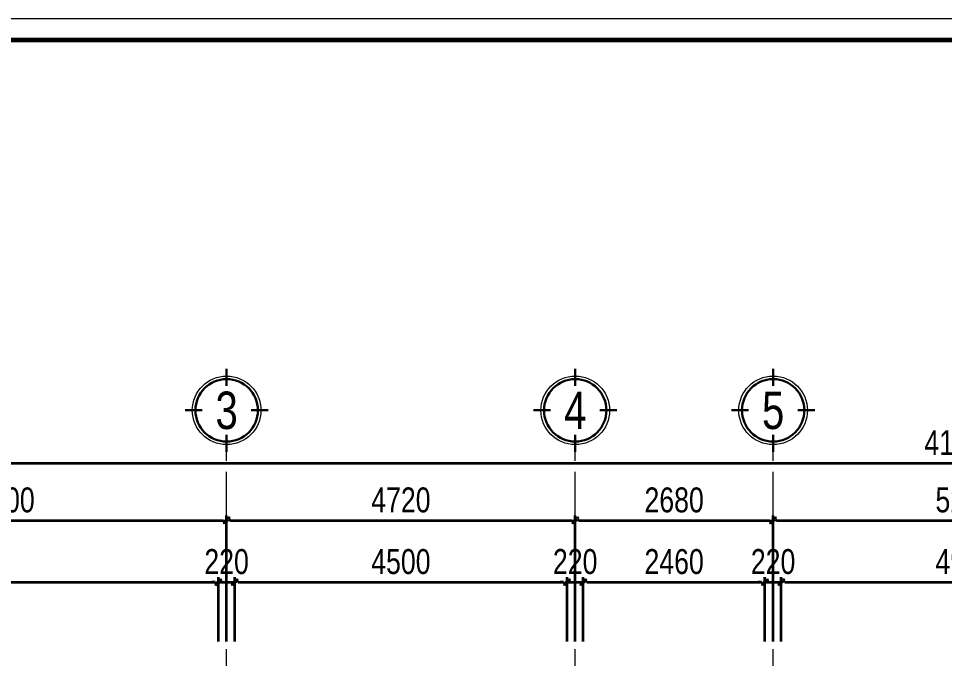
# Model space of a CAD drawing. Header units: millimetres. Extents: x 1109421 to 1726579, y -247837 to 144927.
# Drawn here: x 1470296 to 1482834, y -200430 to -191761 of the extents above; entities that cross this region are included whole.
import ezdxf
from ezdxf.enums import TextEntityAlignment as Align

# ---------------------------------------------------------------- set-up
doc = ezdxf.new("R2010")
doc.units = ezdxf.units.MM
doc.header["$LTSCALE"] = 600
doc.header["$MEASUREMENT"] = 0
doc.linetypes.add('CENTER', pattern=[2, 1.25, -0.25, 0.25, -0.25])
doc.linetypes.add('DASHED', pattern=[0.75, 0.5, -0.25])
doc.layers.get('0').update_dxf_attribs({"lineweight": 0})
doc.layers.get('Defpoints').update_dxf_attribs({"lineweight": 0})
for name, color, linetype, lineweight in [('dim', 144, 'Continuous', 13), ('Khungten_LCDI', 7, 'Continuous', 25), ('LC ISO', 153, 'Continuous', 13), ('LC Text1', 3, 'Continuous', 20), ('PCCC-BAO CHAY - DAY', 3, 'DASHED', 35), ('truc', 76, 'CENTER', 9)]:
    doc.layers.add(name, color=color, linetype=linetype, lineweight=lineweight)
doc.styles.add('EG 1', font='VHAVANB.TTF')
doc.styles.add('HOATBIF', font='hoatbif.shx', dxfattribs={"width": 0.8})
doc.styles.add('Khungten', font='VHAVAN.TTF', dxfattribs={"width": 0.9, "height": 5000})
doc.styles.add('Tahoma', font='tahoma.ttf')
doc.styles.add('Title', font='VHBLACK.TTF')
doc.dimstyles.new('1-135', dxfattribs={"dimscale": 135, "dimtxt": 2.5, "dimasz": 0.35, "dimexe": 0.5, "dimexo": 0, "dimgap": 0.8, "dimtad": 1, "dimdec": 0, "dimzin": 0, "dimdsep": 46, "dimtxsty": 'HOATBIF', "dimblk1": 'DOT', "dimblk2": 'DOT', "dimsah": 1, "dimcen": -1, "dimdle": 1, "dimclrd": 256, "dimclre": 256, "dimclrt": 4, "dimadec": 3, "dimazin": 2, "dimtfac": 0.333333, "dimtdec": 0, "dimtix": 1, "dimtmove": 2, "dimatfit": 3, "dimldrblk": 'DOT', "dimfxl": 1, "dimtvp": 0.833333, "dimtolj": 1, "dimtzin": 0, "dimarcsym": 0})

# ---------------------------------------------------------------- blocks, each defined once
blk = doc.blocks.new('DOT')
at = {"layer": 'dim'}
for p, q in [((-3, 0), (3, 0)), ((-1, -1), (1, 1))]:
    blk.add_line(p, q, dxfattribs=at)
blk.add_lwpolyline([(0.5, 1), (-1, -0.5), (-0.5, -1), (1, 0.5)], close=True, dxfattribs=at)
blk = doc.blocks.new('*D2345')
at = {"layer": 'Defpoints', "color": 0, "transparency": 16777216}
for p in [(15924, 22069), (6604, 21265), (15924, 21265)]:
    blk.add_point(p, dxfattribs=at)
at = {"layer": 'dim', "lineweight": -2, "transparency": 16777216}
for p, q in [((6604, 21265), (6604, 22137)), ((6652, 22069), (15877, 22069)), ((15924, 21265), (15924, 22137))]:
    blk.add_line(p, q, dxfattribs=at)
at = {"layer": 'dim', "lineweight": -2, "transparency": 16777216, "xscale": 47.25, "yscale": 47.25, "zscale": 47.25, "rotation": 180}
blk.add_blockref('DOT', (6604, 22069), dxfattribs=at)
at = {"layer": 'dim', "lineweight": -2, "transparency": 16777216, "xscale": 47.25, "yscale": 47.25, "zscale": 47.25}
blk.add_blockref('DOT', (15924, 22069), dxfattribs=at)
at = {"layer": 'dim', "color": 4, "transparency": 16777216, "insert": (11264, 22346), "char_height": 337.5, "attachment_point": 5, "style": 'HOATBIF'}
blk.add_mtext('\\A1;9320', dxfattribs=at)
blk = doc.blocks.new('_Dot')
at = {"color": 0, "linetype": 'ByBlock', "lineweight": -2}
blk.add_line((-0.5, 0), (-1, 0), dxfattribs=at)
at = {"color": 0, "linetype": 'ByBlock', "const_width": 0.5}
blk.add_lwpolyline([(-0.25, 0, 1), (0.25, 0, 1)], format="xyb", close=True, dxfattribs=at)
blk = doc.blocks.new('*D2346')
at = {"layer": 'Defpoints', "color": 0, "transparency": 16777216}
for p in [(16144, 22069), (15924, 21265), (16144, 21265)]:
    blk.add_point(p, dxfattribs=at)
at = {"layer": 'dim', "lineweight": -2, "transparency": 16777216}
for p, q in [((15877, 22069), (15830, 22069)), ((15924, 21265), (15924, 22137)), ((15924, 22069), (16144, 22069)), ((16144, 21265), (16144, 22137)), ((16192, 22069), (16239, 22069))]:
    blk.add_line(p, q, dxfattribs=at)
at = {"layer": 'dim', "lineweight": -2, "transparency": 16777216, "xscale": 47.25, "yscale": 47.25, "zscale": 47.25}
blk.add_blockref('DOT', (15924, 22069), dxfattribs=at)
at = {"layer": 'dim', "lineweight": -2, "transparency": 16777216, "xscale": 47.25, "yscale": 47.25, "zscale": 47.25, "rotation": 180}
blk.add_blockref('DOT', (16144, 22069), dxfattribs=at)
at = {"layer": 'dim', "color": 4, "transparency": 16777216, "insert": (16034, 22346), "char_height": 337.5, "attachment_point": 5, "style": 'HOATBIF'}
blk.add_mtext('\\A1;220', dxfattribs=at)
blk = doc.blocks.new('*D2347')
at = {"layer": 'Defpoints', "color": 0, "transparency": 16777216}
for p in [(20644, 22069), (16144, 21265), (20644, 21265)]:
    blk.add_point(p, dxfattribs=at)
at = {"layer": 'dim', "lineweight": -2, "transparency": 16777216}
for p, q in [((16144, 21265), (16144, 22137)), ((16192, 22069), (20597, 22069)), ((20644, 21265), (20644, 22137))]:
    blk.add_line(p, q, dxfattribs=at)
at = {"layer": 'dim', "lineweight": -2, "transparency": 16777216, "xscale": 47.25, "yscale": 47.25, "zscale": 47.25, "rotation": 180}
blk.add_blockref('DOT', (16144, 22069), dxfattribs=at)
at = {"layer": 'dim', "lineweight": -2, "transparency": 16777216, "xscale": 47.25, "yscale": 47.25, "zscale": 47.25}
blk.add_blockref('DOT', (20644, 22069), dxfattribs=at)
at = {"layer": 'dim', "color": 4, "transparency": 16777216, "insert": (18394, 22346), "char_height": 337.5, "attachment_point": 5, "style": 'HOATBIF'}
blk.add_mtext('\\A1;4500', dxfattribs=at)
blk = doc.blocks.new('*D2348')
at = {"layer": 'Defpoints', "color": 0, "transparency": 16777216}
for p in [(20864, 22069), (20644, 21265), (20864, 21265)]:
    blk.add_point(p, dxfattribs=at)
at = {"layer": 'dim', "lineweight": -2, "transparency": 16777216}
for p, q in [((20597, 22069), (20550, 22069)), ((20644, 21265), (20644, 22137)), ((20644, 22069), (20864, 22069)), ((20864, 21265), (20864, 22137)), ((20912, 22069), (20959, 22069))]:
    blk.add_line(p, q, dxfattribs=at)
at = {"layer": 'dim', "lineweight": -2, "transparency": 16777216, "xscale": 47.25, "yscale": 47.25, "zscale": 47.25}
blk.add_blockref('DOT', (20644, 22069), dxfattribs=at)
at = {"layer": 'dim', "lineweight": -2, "transparency": 16777216, "xscale": 47.25, "yscale": 47.25, "zscale": 47.25, "rotation": 180}
blk.add_blockref('DOT', (20864, 22069), dxfattribs=at)
at = {"layer": 'dim', "color": 4, "transparency": 16777216, "insert": (20754, 22346), "char_height": 337.5, "attachment_point": 5, "style": 'HOATBIF'}
blk.add_mtext('\\A1;220', dxfattribs=at)
blk = doc.blocks.new('*D2349')
at = {"layer": 'Defpoints', "color": 0, "transparency": 16777216}
for p in [(23324, 22069), (20864, 21265), (23324, 21265)]:
    blk.add_point(p, dxfattribs=at)
at = {"layer": 'dim', "lineweight": -2, "transparency": 16777216}
for p, q in [((20864, 21265), (20864, 22137)), ((20912, 22069), (23277, 22069)), ((23324, 21265), (23324, 22137))]:
    blk.add_line(p, q, dxfattribs=at)
at = {"layer": 'dim', "lineweight": -2, "transparency": 16777216, "xscale": 47.25, "yscale": 47.25, "zscale": 47.25, "rotation": 180}
blk.add_blockref('DOT', (20864, 22069), dxfattribs=at)
at = {"layer": 'dim', "lineweight": -2, "transparency": 16777216, "xscale": 47.25, "yscale": 47.25, "zscale": 47.25}
blk.add_blockref('DOT', (23324, 22069), dxfattribs=at)
at = {"layer": 'dim', "color": 4, "transparency": 16777216, "insert": (22094, 22346), "char_height": 337.5, "attachment_point": 5, "style": 'HOATBIF'}
blk.add_mtext('\\A1;2460', dxfattribs=at)
blk = doc.blocks.new('*D2350')
at = {"layer": 'Defpoints', "color": 0, "transparency": 16777216}
for p in [(23544, 22069), (23324, 21265), (23544, 21265)]:
    blk.add_point(p, dxfattribs=at)
at = {"layer": 'dim', "lineweight": -2, "transparency": 16777216}
for p, q in [((23277, 22069), (23230, 22069)), ((23324, 21265), (23324, 22137)), ((23324, 22069), (23544, 22069)), ((23544, 21265), (23544, 22137)), ((23592, 22069), (23639, 22069))]:
    blk.add_line(p, q, dxfattribs=at)
at = {"layer": 'dim', "lineweight": -2, "transparency": 16777216, "xscale": 47.25, "yscale": 47.25, "zscale": 47.25}
blk.add_blockref('DOT', (23324, 22069), dxfattribs=at)
at = {"layer": 'dim', "lineweight": -2, "transparency": 16777216, "xscale": 47.25, "yscale": 47.25, "zscale": 47.25, "rotation": 180}
blk.add_blockref('DOT', (23544, 22069), dxfattribs=at)
at = {"layer": 'dim', "color": 4, "transparency": 16777216, "insert": (23434, 22346), "char_height": 337.5, "attachment_point": 5, "style": 'HOATBIF'}
blk.add_mtext('\\A1;220', dxfattribs=at)
blk = doc.blocks.new('*D2351')
at = {"layer": 'Defpoints', "color": 0, "transparency": 16777216}
for p in [(28524, 22069), (23544, 21265), (28524, 21265)]:
    blk.add_point(p, dxfattribs=at)
at = {"layer": 'dim', "lineweight": -2, "transparency": 16777216}
for p, q in [((23544, 21265), (23544, 22137)), ((23592, 22069), (28477, 22069)), ((28524, 21265), (28524, 22137))]:
    blk.add_line(p, q, dxfattribs=at)
at = {"layer": 'dim', "lineweight": -2, "transparency": 16777216, "xscale": 47.25, "yscale": 47.25, "zscale": 47.25, "rotation": 180}
blk.add_blockref('DOT', (23544, 22069), dxfattribs=at)
at = {"layer": 'dim', "lineweight": -2, "transparency": 16777216, "xscale": 47.25, "yscale": 47.25, "zscale": 47.25}
blk.add_blockref('DOT', (28524, 22069), dxfattribs=at)
at = {"layer": 'dim', "color": 4, "transparency": 16777216, "insert": (26034, 22346), "char_height": 337.5, "attachment_point": 5, "style": 'HOATBIF'}
blk.add_mtext('\\A1;4980', dxfattribs=at)
blk = doc.blocks.new('*D2292')
at = {"layer": 'Defpoints', "color": 0, "transparency": 16777216}
for p in [(16034, 22905), (10034, 21265), (16034, 21265)]:
    blk.add_point(p, dxfattribs=at)
at = {"layer": 'dim', "lineweight": -2, "transparency": 16777216}
for p, q in [((10034, 21265), (10034, 22972)), ((16034, 21265), (16034, 22972)), ((10082, 22905), (15987, 22905))]:
    blk.add_line(p, q, dxfattribs=at)
at = {"layer": 'dim', "lineweight": -2, "transparency": 16777216, "xscale": 47.25, "yscale": 47.25, "zscale": 47.25, "rotation": 180}
blk.add_blockref('DOT', (10034, 22905), dxfattribs=at)
at = {"layer": 'dim', "lineweight": -2, "transparency": 16777216, "xscale": 47.25, "yscale": 47.25, "zscale": 47.25}
blk.add_blockref('DOT', (16034, 22905), dxfattribs=at)
at = {"layer": 'dim', "color": 4, "transparency": 16777216, "insert": (13034, 23181), "char_height": 337.5, "attachment_point": 5, "style": 'HOATBIF'}
blk.add_mtext('\\A1;6000', dxfattribs=at)
blk = doc.blocks.new('*D2293')
at = {"layer": 'Defpoints', "color": 0, "transparency": 16777216}
for p in [(20754, 22905), (16034, 21265), (20754, 21265)]:
    blk.add_point(p, dxfattribs=at)
at = {"layer": 'dim', "lineweight": -2, "transparency": 16777216}
for p, q in [((16034, 21265), (16034, 22972)), ((20754, 21265), (20754, 22972)), ((16082, 22905), (20707, 22905))]:
    blk.add_line(p, q, dxfattribs=at)
at = {"layer": 'dim', "lineweight": -2, "transparency": 16777216, "xscale": 47.25, "yscale": 47.25, "zscale": 47.25, "rotation": 180}
blk.add_blockref('DOT', (16034, 22905), dxfattribs=at)
at = {"layer": 'dim', "lineweight": -2, "transparency": 16777216, "xscale": 47.25, "yscale": 47.25, "zscale": 47.25}
blk.add_blockref('DOT', (20754, 22905), dxfattribs=at)
at = {"layer": 'dim', "color": 4, "transparency": 16777216, "insert": (18394, 23181), "char_height": 337.5, "attachment_point": 5, "style": 'HOATBIF'}
blk.add_mtext('\\A1;4720', dxfattribs=at)
blk = doc.blocks.new('*D2294')
at = {"layer": 'Defpoints', "color": 0, "transparency": 16777216}
for p in [(23434, 22905), (20754, 21265), (23434, 21265)]:
    blk.add_point(p, dxfattribs=at)
at = {"layer": 'dim', "lineweight": -2, "transparency": 16777216}
for p, q in [((20754, 21265), (20754, 22972)), ((23434, 21265), (23434, 22972)), ((20802, 22905), (23387, 22905))]:
    blk.add_line(p, q, dxfattribs=at)
at = {"layer": 'dim', "lineweight": -2, "transparency": 16777216, "xscale": 47.25, "yscale": 47.25, "zscale": 47.25, "rotation": 180}
blk.add_blockref('DOT', (20754, 22905), dxfattribs=at)
at = {"layer": 'dim', "lineweight": -2, "transparency": 16777216, "xscale": 47.25, "yscale": 47.25, "zscale": 47.25}
blk.add_blockref('DOT', (23434, 22905), dxfattribs=at)
at = {"layer": 'dim', "color": 4, "transparency": 16777216, "insert": (22094, 23181), "char_height": 337.5, "attachment_point": 5, "style": 'HOATBIF'}
blk.add_mtext('\\A1;2680', dxfattribs=at)
blk = doc.blocks.new('KyHieu TrucDinhVi')
at = {"color": 7, "lineweight": 30}
for p, q in [((0, 2.364), (0, 4)), ((-2.364, 0), (-4, 0)), ((2.364, 0), (4, 0)), ((0, -2.364), (0, -4))]:
    blk.add_line(p, q, dxfattribs=at)
blk.add_circle((0, 0), 3.3)
blk.add_circle((0, 0), 3, dxfattribs=at)
at = {"ltscale": 20, "style": 'Tahoma'}
blk.add_attdef('AA', text='', height=3, dxfattribs=at).set_placement((0, 0), align=Align.MIDDLE_CENTER)
blk = doc.blocks.new('*D2297')
at = {"layer": 'Defpoints', "color": 0, "transparency": 16777216}
for p in [(28634, 22905), (23434, 21265), (28634, 21265)]:
    blk.add_point(p, dxfattribs=at)
at = {"layer": 'dim', "lineweight": -2, "transparency": 16777216}
for p, q in [((23434, 21265), (23434, 22972)), ((28634, 21265), (28634, 22972)), ((23482, 22905), (28587, 22905))]:
    blk.add_line(p, q, dxfattribs=at)
at = {"layer": 'dim', "lineweight": -2, "transparency": 16777216, "xscale": 47.25, "yscale": 47.25, "zscale": 47.25, "rotation": 180}
blk.add_blockref('DOT', (23434, 22905), dxfattribs=at)
at = {"layer": 'dim', "lineweight": -2, "transparency": 16777216, "xscale": 47.25, "yscale": 47.25, "zscale": 47.25}
blk.add_blockref('DOT', (28634, 22905), dxfattribs=at)
at = {"layer": 'dim', "color": 4, "transparency": 16777216, "insert": (26034, 23181), "char_height": 337.5, "attachment_point": 5, "style": 'HOATBIF'}
blk.add_mtext('\\A1;5200', dxfattribs=at)
blk = doc.blocks.new('*D2298')
at = {"layer": 'Defpoints', "color": 0, "transparency": 16777216}
for p in [(45834, 23679), (4034, 21265), (45834, 21265)]:
    blk.add_point(p, dxfattribs=at)
at = {"layer": 'dim', "lineweight": -2, "transparency": 16777216}
for p, q in [((4034, 21265), (4034, 23747)), ((45834, 21265), (45834, 23747)), ((4082, 23679), (45787, 23679))]:
    blk.add_line(p, q, dxfattribs=at)
at = {"layer": 'dim', "lineweight": -2, "transparency": 16777216, "xscale": 47.25, "yscale": 47.25, "zscale": 47.25, "rotation": 180}
blk.add_blockref('DOT', (4034, 23679), dxfattribs=at)
at = {"layer": 'dim', "lineweight": -2, "transparency": 16777216, "xscale": 47.25, "yscale": 47.25, "zscale": 47.25}
blk.add_blockref('DOT', (45834, 23679), dxfattribs=at)
at = {"layer": 'dim', "color": 4, "transparency": 16777216, "insert": (25984, 23956), "char_height": 337.5, "attachment_point": 5, "style": 'HOATBIF'}
blk.add_mtext('\\A1;41800', dxfattribs=at)
blk = doc.blocks.new('A$Cb3b0a436')
at = {"layer": 'Defpoints', "color": 0, "lineweight": 0}
blk.add_lwpolyline([(6.984, 0), (6.984, 297), (426.984, 297), (426.984, 0)], close=True, dxfattribs=at)
at = {"layer": 'Khungten_LCDI', "color": 5, "lineweight": 60}
blk.add_lwpolyline([(18.984, 2), (18.984, 295), (424.984, 295), (424.984, 2)], close=True, dxfattribs=at)
at = {"color": 7, "style": 'Khungten', "width": 0.8}
for tag, p in [('REVISION', (413.972, 41.037)), ('NGAYHT', (414.445, 32.406))]:
    blk.add_attdef(tag, text='', height=2, dxfattribs=at).set_placement(p, align=Align.CENTER)
at = {"layer": 'LC Text1', "style": 'Title', "width": 1.485915}
for tag, p, p2 in [('TENBANVE1', (388.111, 59.642), (422.376, 59.642)), ('TENBANVE2', (388.111, 52.875), (422.376, 52.875))]:
    blk.add_attdef(tag, text='', height=2.5, dxfattribs=at).set_placement(p, p2, align=Align.FIT)
at = {"layer": 'LC Text1', "style": 'Title', "width": 0.7}
blk.add_attdef('SOBANVE', text='', height=2.5, dxfattribs=at).set_placement((414.604, 9.538), align=Align.CENTER)
blk = doc.blocks.new('A$C08333679')
at = {"layer": 'truc'}
for p, q in [((16034.5, 3613.1), (16034.5, 23833.5)), ((20754.5, 3613.1), (20754.5, 23833.5)), ((23434.5, 3613.1), (23434.5, 23833.5))]:
    blk.add_line(p, q, dxfattribs=at)
at = {"layer": 'LC ISO'}
ref = blk.add_blockref('KyHieu TrucDinhVi', (16034.5, 24396.9), dxfattribs=dict(at, xscale=140.8352653944289, yscale=140.8352653944289, zscale=140.8352653944289))
ref.add_attrib('AA', '3', dxfattribs={"layer": '0', "ltscale": 20, "height": 507, "style": 'EG 1', "width": 0.8}).set_placement((16034.5, 24396.9), align=Align.MIDDLE_CENTER)
ref = blk.add_blockref('KyHieu TrucDinhVi', (20754.5, 24396.9), dxfattribs=dict(at, xscale=140.8352653944289, yscale=140.8352653944289, zscale=140.8352653944289))
ref.add_attrib('AA', '4', dxfattribs={"layer": '0', "ltscale": 20, "height": 507, "style": 'EG 1', "width": 0.8}).set_placement((20754.5, 24396.9), align=Align.MIDDLE_CENTER)
ref = blk.add_blockref('KyHieu TrucDinhVi', (23434.5, 24396.9), dxfattribs=dict(at, xscale=140.8352653944289, yscale=140.8352653944289, zscale=140.8352653944289))
ref.add_attrib('AA', '5', dxfattribs={"layer": '0', "ltscale": 20, "height": 507, "style": 'EG 1', "width": 0.8}).set_placement((23434.5, 24396.9), align=Align.MIDDLE_CENTER)
at = {"layer": 'dim'}
dim = blk.add_linear_dim(base=(45834.5, 23679.3), p1=(4034.5, 21264.9), p2=(45834.5, 21264.9), dimstyle='1-135', dxfattribs=at)
dim.commit()
dim.dimension.update_dxf_attribs({"geometry": '*D2298', "text_midpoint": (25984, 23956), "dimtype": 160})
for base, p1, p2, picture, middle in [((16034.5, 22904.6), (10034.5, 21264.9), (16034.5, 21264.9), '*D2292', (13034.5, 23181.3)), ((20754.5, 22904.6), (16034.5, 21264.9), (20754.5, 21264.9), '*D2293', (18394.5, 23181.3)), ((23434.5, 22904.6), (20754.5, 21264.9), (23434.5, 21264.9), '*D2294', (22094.5, 23181.3)), ((28634.5, 22904.6), (23434.5, 21264.9), (28634.5, 21264.9), '*D2297', (26034.5, 23181.3)), ((15924.5, 22069.2), (6604.5, 21264.9), (15924.5, 21264.9), '*D2345', (11264.5, 22345.9)), ((16144.5, 22069.2), (15924.5, 21264.9), (16144.5, 21264.9), '*D2346', (16034.5, 22345.9)), ((20644.5, 22069.2), (16144.5, 21264.9), (20644.5, 21264.9), '*D2347', (18394.5, 22345.9)), ((20864.5, 22069.2), (20644.5, 21264.9), (20864.5, 21264.9), '*D2348', (20754.5, 22345.9)), ((23324.5, 22069.2), (20864.5, 21264.9), (23324.5, 21264.9), '*D2349', (22094.5, 22345.9)), ((23544.5, 22069.2), (23324.5, 21264.9), (23544.5, 21264.9), '*D2350', (23434.5, 22345.9)), ((28524.5, 22069.2), (23544.5, 21264.9), (28524.5, 21264.9), '*D2351', (26034.5, 22345.9))]:
    dim = blk.add_linear_dim(base=base, p1=p1, p2=p2, dimstyle='1-135', dxfattribs=at)
    dim.commit()
    dim.dimension.update_dxf_attribs({"geometry": picture, "text_midpoint": middle})

msp = doc.modelspace()

# ---------------------------------------------------------------- block references
at = {"layer": 'PCCC-BAO CHAY - DAY'}
msp.add_blockref('A$C08333679', (1457079.2, -221465.7), dxfattribs=at)

# ---------------------------------------------------------------- next in the draw order: block references
at = {"xscale": 143.35021493995, "yscale": 143.35021493995, "zscale": 143.35021493995}
msp.add_blockref('A$Cb3b0a436', (1454706.1, -234336.5), dxfattribs=at)

doc.saveas('drawing.dxf')
